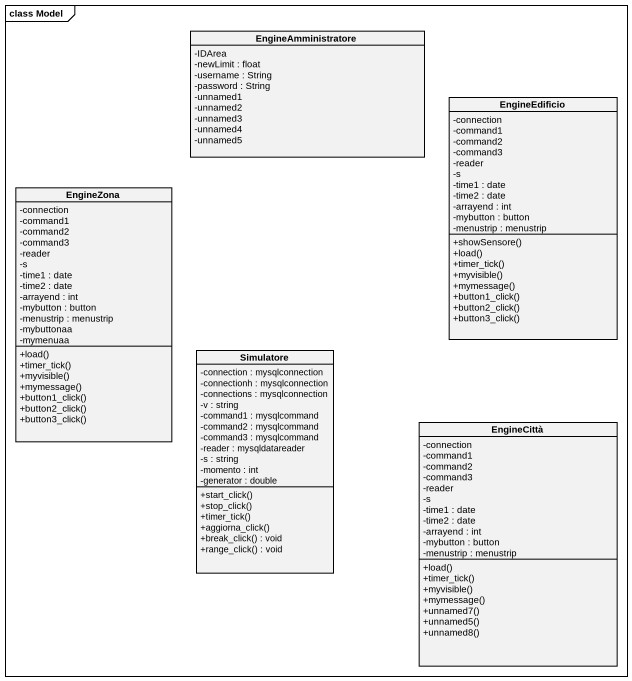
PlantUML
@startuml
mainframe class Model
hide circle
hide empty members
skinparam classAttributeIconSize 0
class EngineAmministratore {
  -IDArea
  -newLimit : float
  -username : String
  -password : String
  -unnamed1
  -unnamed2
  -unnamed3
  -unnamed4
  -unnamed5
}
class EngineEdificio {
  -connection
  -command1
  -command2
  -command3
  -reader
  -s
  -time1 : date
  -time2 : date
  -arrayend : int
  -mybutton : button
  -menustrip : menustrip
  +showSensore()
  +load()
  +timer_tick()
  +myvisible()
  +mymessage()
  +button1_click()
  +button2_click()
  +button3_click()
}
class EngineZona {
  -connection
  -command1
  -command2
  -command3
  -reader
  -s
  -time1 : date
  -time2 : date
  -arrayend : int
  -mybutton : button
  -menustrip : menustrip
  -mybuttonaa
  -mymenuaa
  +load()
  +timer_tick()
  +myvisible()
  +mymessage()
  +button1_click()
  +button2_click()
  +button3_click()
}
class Simulatore {
  -connection : mysqlconnection
  -connectionh : mysqlconnection
  -connections : mysqlconnection
  -v : string
  -command1 : mysqlcommand
  -command2 : mysqlcommand
  -command3 : mysqlcommand
  -reader : mysqldatareader
  -s : string
  -momento : int
  -generator : double
  +start_click()
  +stop_click()
  +timer_tick()
  +aggiorna_click()
  +break_click() : void
  +range_click() : void
}
class EngineCittà {
  -connection
  -command1
  -command2
  -command3
  -reader
  -s
  -time1 : date
  -time2 : date
  -arrayend : int
  -mybutton : button
  -menustrip : menustrip
  +load()
  +timer_tick()
  +myvisible()
  +mymessage()
  +unnamed7()
  +unnamed5()
  +unnamed8()
}
@enduml
